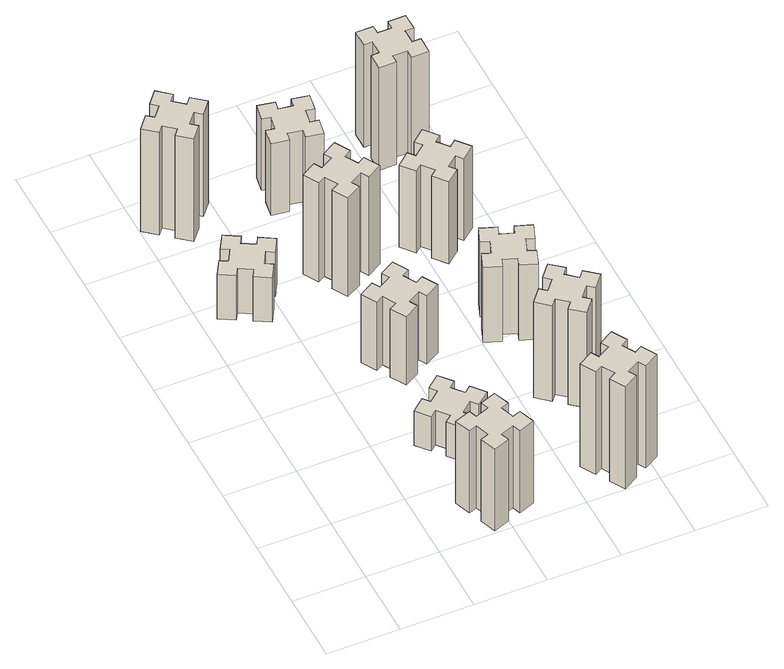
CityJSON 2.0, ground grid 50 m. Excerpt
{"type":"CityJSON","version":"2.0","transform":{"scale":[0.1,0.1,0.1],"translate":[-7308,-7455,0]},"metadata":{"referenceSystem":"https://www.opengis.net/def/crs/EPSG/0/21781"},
"CityObjects":{
"building1":{"type":"Building","attributes":{"class":"1000","function":"1000","usage":"1000","yearOfConstruction":2016,"roofType":"1000","measuredHeight":72,"storeysAboveGround":30,"storeysBelowGround":0},"geometry":[{"type":"Solid","lod":"1","boundaries":[[[[0,1,2,3,4,5,6,7,8,9,10,11,12,13,14,15,16,17,18,19]],[[17,16,20,21]],[[16,15,22,20]],[[15,14,23,22]],[[14,13,24,23]],[[13,12,25,24]],[[12,11,26,25]],[[11,10,27,26]],[[10,9,28,27]],[[9,8,29,28]],[[8,7,30,29]],[[7,6,31,30]],[[6,5,32,31]],[[5,4,33,32]],[[4,3,34,33]],[[3,2,35,34]],[[2,1,36,35]],[[1,0,37,36]],[[0,19,38,37]],[[19,18,39,38]],[[18,17,21,39]],[[24,25,26,27,28,29,30,31,32,33,34,35,36,37,38,39,21,20,22,23]]]]}]},
"building2":{"type":"Building","attributes":{"class":"1000","function":"1000","usage":"1000","yearOfConstruction":2016,"roofType":"1000","measuredHeight":39,"storeysAboveGround":30,"storeysBelowGround":0},"geometry":[{"type":"Solid","lod":"1","boundaries":[[[[40,41,42,43,44,45,46,47,48,49,50,51,52,53,54,55,56,57,58,59]],[[57,56,60,61]],[[56,55,62,60]],[[55,54,63,62]],[[54,53,64,63]],[[53,52,65,64]],[[52,51,66,65]],[[51,50,67,66]],[[50,49,68,67]],[[49,48,69,68]],[[48,47,70,69]],[[47,46,71,70]],[[46,45,72,71]],[[45,44,73,72]],[[44,43,74,73]],[[43,42,75,74]],[[42,41,76,75]],[[41,40,77,76]],[[40,59,78,77]],[[59,58,79,78]],[[58,57,61,79]],[[64,65,66,67,68,69,70,71,72,73,74,75,76,77,78,79,61,60,62,63]]]]}]},
"building3":{"type":"Building","attributes":{"class":"1000","function":"1000","usage":"1000","yearOfConstruction":2016,"roofType":"1000","measuredHeight":90,"storeysAboveGround":30,"storeysBelowGround":0},"geometry":[{"type":"Solid","lod":"1","boundaries":[[[[80,81,82,83,84,85,86,87,88,89,90,91,92,93,94,95,96,97,98,99]],[[97,96,100,101]],[[96,95,102,100]],[[95,94,103,102]],[[94,93,104,103]],[[93,92,105,104]],[[92,91,106,105]],[[91,90,107,106]],[[90,89,108,107]],[[89,88,109,108]],[[88,87,110,109]],[[87,86,111,110]],[[86,85,112,111]],[[85,84,113,112]],[[84,83,114,113]],[[83,82,115,114]],[[82,81,116,115]],[[81,80,117,116]],[[80,99,118,117]],[[99,98,119,118]],[[98,97,101,119]],[[104,105,106,107,108,109,110,111,112,113,114,115,116,117,118,119,101,100,102,103]]]]}]},
"building4":{"type":"Building","attributes":{"class":"1000","function":"1000","usage":"1000","yearOfConstruction":2016,"roofType":"1000","measuredHeight":30,"storeysAboveGround":30,"storeysBelowGround":0},"geometry":[{"type":"Solid","lod":"1","boundaries":[[[[120,121,122,123,124,125,126,127,128,129,130,131,132,133,134,135,136,137,138,139]],[[137,136,140,141]],[[136,135,142,140]],[[135,134,143,142]],[[134,133,144,143]],[[133,132,145,144]],[[132,131,146,145]],[[131,130,147,146]],[[130,129,148,147]],[[129,128,149,148]],[[128,127,150,149]],[[127,126,151,150]],[[126,125,152,151]],[[125,124,153,152]],[[124,123,154,153]],[[123,122,155,154]],[[122,121,156,155]],[[121,120,157,156]],[[120,139,158,157]],[[139,138,159,158]],[[138,137,141,159]],[[144,145,146,147,148,149,150,151,152,153,154,155,156,157,158,159,141,140,142,143]]]]}]},
"building5":{"type":"Building","attributes":{"class":"1000","function":"1000","usage":"1000","yearOfConstruction":2016,"roofType":"1000","measuredHeight":60,"storeysAboveGround":30,"storeysBelowGround":0},"geometry":[{"type":"Solid","lod":"1","boundaries":[[[[160,161,162,163,164,165,166,167,168,169,170,171,172,173,174,175,176,177,178,179]],[[177,176,180,181]],[[176,175,182,180]],[[175,174,183,182]],[[174,173,184,183]],[[173,172,185,184]],[[172,171,186,185]],[[171,170,187,186]],[[170,169,188,187]],[[169,168,189,188]],[[168,167,190,189]],[[167,166,191,190]],[[166,165,192,191]],[[165,164,193,192]],[[164,163,194,193]],[[163,162,195,194]],[[162,161,196,195]],[[161,160,197,196]],[[160,179,198,197]],[[179,178,199,198]],[[178,177,181,199]],[[184,185,186,187,188,189,190,191,192,193,194,195,196,197,198,199,181,180,182,183]]]]}]},
"building6":{"type":"Building","attributes":{"class":"1000","function":"1000","usage":"1000","yearOfConstruction":2016,"roofType":"1000","measuredHeight":87,"storeysAboveGround":30,"storeysBelowGround":0},"geometry":[{"type":"Solid","lod":"1","boundaries":[[[[200,201,202,203,204,205,206,207,208,209,210,211,212,213,214,215,216,217,218,219]],[[217,216,220,221]],[[216,215,222,220]],[[215,214,223,222]],[[214,213,224,223]],[[213,212,225,224]],[[212,211,226,225]],[[211,210,227,226]],[[210,209,228,227]],[[209,208,229,228]],[[208,207,230,229]],[[207,206,231,230]],[[206,205,232,231]],[[205,204,233,232]],[[204,203,234,233]],[[203,202,235,234]],[[202,201,236,235]],[[201,200,237,236]],[[200,219,238,237]],[[219,218,239,238]],[[218,217,221,239]],[[224,225,226,227,228,229,230,231,232,233,234,235,236,237,238,239,221,220,222,223]]]]}]},
"building7":{"type":"Building","attributes":{"class":"1000","function":"1000","usage":"1000","yearOfConstruction":2016,"roofType":"1000","measuredHeight":90,"storeysAboveGround":30,"storeysBelowGround":0},"geometry":[{"type":"Solid","lod":"1","boundaries":[[[[240,241,242,243,244,245,246,247,248,249,250,251,252,253,254,255,256,257,258,259]],[[257,256,260,261]],[[256,255,262,260]],[[255,254,263,262]],[[254,253,264,263]],[[253,252,265,264]],[[252,251,266,265]],[[251,250,267,266]],[[250,249,268,267]],[[249,248,269,268]],[[248,247,270,269]],[[247,246,271,270]],[[246,245,272,271]],[[245,244,273,272]],[[244,243,274,273]],[[243,242,275,274]],[[242,241,276,275]],[[241,240,277,276]],[[240,259,278,277]],[[259,258,279,278]],[[258,257,261,279]],[[264,265,266,267,268,269,270,271,272,273,274,275,276,277,278,279,261,260,262,263]]]]}]},
"building8":{"type":"Building","attributes":{"class":"1000","function":"1000","usage":"1000","yearOfConstruction":2016,"roofType":"1000","measuredHeight":63,"storeysAboveGround":30,"storeysBelowGround":0},"geometry":[{"type":"Solid","lod":"1","boundaries":[[[[280,281,282,283,284,285,286,287,288,289,290,291,292,293,294,295,296,297,298,299]],[[297,296,300,301]],[[296,295,302,300]],[[295,294,303,302]],[[294,293,304,303]],[[293,292,305,304]],[[292,291,306,305]],[[291,290,307,306]],[[290,289,308,307]],[[289,288,309,308]],[[288,287,310,309]],[[287,286,311,310]],[[286,285,312,311]],[[285,284,313,312]],[[284,283,314,313]],[[283,282,315,314]],[[282,281,316,315]],[[281,280,317,316]],[[280,299,318,317]],[[299,298,319,318]],[[298,297,301,319]],[[304,305,306,307,308,309,310,311,312,313,314,315,316,317,318,319,301,300,302,303]]]]}]},
"building9":{"type":"Building","attributes":{"class":"1000","function":"1000","usage":"1000","yearOfConstruction":2016,"roofType":"1000","measuredHeight":84,"storeysAboveGround":30,"storeysBelowGround":0},"geometry":[{"type":"Solid","lod":"1","boundaries":[[[[320,321,322,323,324,325,326,327,328,329,330,331,332,333,334,335,336,337,338,339]],[[337,336,340,341]],[[336,335,342,340]],[[335,334,343,342]],[[334,333,344,343]],[[333,332,345,344]],[[332,331,346,345]],[[331,330,347,346]],[[330,329,348,347]],[[329,328,349,348]],[[328,327,350,349]],[[327,326,351,350]],[[326,325,352,351]],[[325,324,353,352]],[[324,323,354,353]],[[323,322,355,354]],[[322,321,356,355]],[[321,320,357,356]],[[320,339,358,357]],[[339,338,359,358]],[[338,337,341,359]],[[344,345,346,347,348,349,350,351,352,353,354,355,356,357,358,359,341,340,342,343]]]]}]},
"building10":{"type":"Building","attributes":{"class":"1000","function":"1000","usage":"1000","yearOfConstruction":2016,"roofType":"1000","measuredHeight":66,"storeysAboveGround":30,"storeysBelowGround":0},"geometry":[{"type":"Solid","lod":"1","boundaries":[[[[360,361,362,363,364,365,366,367,368,369,370,371,372,373,374,375,376,377,378,379]],[[377,376,380,381]],[[376,375,382,380]],[[375,374,383,382]],[[374,373,384,383]],[[373,372,385,384]],[[372,371,386,385]],[[371,370,387,386]],[[370,369,388,387]],[[369,368,389,388]],[[368,367,390,389]],[[367,366,391,390]],[[366,365,392,391]],[[365,364,393,392]],[[364,363,394,393]],[[363,362,395,394]],[[362,361,396,395]],[[361,360,397,396]],[[360,379,398,397]],[[379,378,399,398]],[[378,377,381,399]],[[384,385,386,387,388,389,390,391,392,393,394,395,396,397,398,399,381,380,382,383]]]]}]},
"building11":{"type":"Building","attributes":{"class":"1000","function":"1000","usage":"1000","yearOfConstruction":2016,"roofType":"1000","measuredHeight":72,"storeysAboveGround":30,"storeysBelowGround":0},"geometry":[{"type":"Solid","lod":"1","boundaries":[[[[400,401,402,403,404,405,406,407,408,409,410,411,412,413,414,415,416,417,418,419]],[[417,416,420,421]],[[416,415,422,420]],[[415,414,423,422]],[[414,413,424,423]],[[413,412,425,424]],[[412,411,426,425]],[[411,410,427,426]],[[410,409,428,427]],[[409,408,429,428]],[[408,407,430,429]],[[407,406,431,430]],[[406,405,432,431]],[[405,404,433,432]],[[404,403,434,433]],[[403,402,435,434]],[[402,401,436,435]],[[401,400,437,436]],[[400,419,438,437]],[[419,418,439,438]],[[418,417,421,439]],[[424,425,426,427,428,429,430,431,432,433,434,435,436,437,438,439,421,420,422,423]]]]}]},
"building12":{"type":"Building","attributes":{"class":"1000","function":"1000","usage":"1000","yearOfConstruction":2016,"roofType":"1000","measuredHeight":90,"storeysAboveGround":30,"storeysBelowGround":0},"geometry":[{"type":"Solid","lod":"1","boundaries":[[[[440,441,442,443,444,445,446,447,448,449,450,451,452,453,454,455,456,457,458,459]],[[457,456,460,461]],[[456,455,462,460]],[[455,454,463,462]],[[454,453,464,463]],[[453,452,465,464]],[[452,451,466,465]],[[451,450,467,466]],[[450,449,468,467]],[[449,448,469,468]],[[448,447,470,469]],[[447,446,471,470]],[[446,445,472,471]],[[445,444,473,472]],[[444,443,474,473]],[[443,442,475,474]],[[442,441,476,475]],[[441,440,477,476]],[[440,459,478,477]],[[459,458,479,478]],[[458,457,461,479]],[[464,465,466,467,468,469,470,471,472,473,474,475,476,477,478,479,461,460,462,463]]]]}]}
},
"vertices":[
[976,115,0],[1070,149,0],[1090,93,0],[1203,134,0],[1162,247,0],[1106,226,0],[1072,320,0],[1128,340,0],[1087,453,0],[974,412,0],[995,356,0],[901,322,0],[880,378,0],[767,337,0],[809,224,0],[865,245,0],[899,151,0],[843,130,0],[884,17,0],[997,59,0],[899,151,720],[843,130,720],[865,245,720],[809,224,720],[767,337,720],[880,378,720],[901,322,720],[995,356,720],[974,412,720],[1087,453,720],[1128,340,720],[1072,320,720],[1106,226,720],[1162,247,720],[1203,134,720],[1090,93,720],[1070,149,720],[976,115,720],[997,59,720],[884,17,720],
[416,2357,0],[466,2444,0],[518,2414,0],[578,2518,0],[474,2578,0],[444,2526,0],[357,2576,0],[387,2628,0],[283,2688,0],[223,2584,0],[275,2554,0],[225,2467,0],[173,2497,0],[113,2393,0],[217,2333,0],[247,2385,0],[334,2335,0],[304,2283,0],[408,2223,0],[468,2327,0],[334,2335,390],[304,2283,390],[247,2385,390],[217,2333,390],[113,2393,390],[173,2497,390],[225,2467,390],[275,2554,390],[223,2584,390],[283,2688,390],[387,2628,390],[357,2576,390],[444,2526,390],[474,2578,390],[578,2518,390],[518,2414,390],[466,2444,390],[416,2357,390],[468,2327,390],[408,2223,390],
[136,3243,0],[213,3179,0],[174,3133,0],[266,3056,0],[343,3148,0],[297,3186,0],[362,3263,0],[408,3224,0],[485,3316,0],[393,3393,0],[354,3347,0],[278,3412,0],[316,3458,0],[224,3535,0],[147,3443,0],[193,3404,0],[129,3328,0],[83,3366,0],[6,3274,0],[98,3197,0],[129,3328,900],[83,3366,900],[193,3404,900],[147,3443,900],[224,3535,900],[316,3458,900],[278,3412,900],[354,3347,900],[393,3393,900],[485,3316,900],[408,3224,900],[362,3263,900],[297,3186,900],[343,3148,900],[266,3056,900],[174,3133,900],[213,3179,900],[136,3243,900],[98,3197,900],[6,3274,900],
[953,992,0],[876,927,0],[838,973,0],[746,896,0],[823,804,0],[869,843,0],[933,766,0],[887,728,0],[964,636,0],[1056,713,0],[1018,759,0],[1094,823,0],[1133,777,0],[1225,854,0],[1148,946,0],[1102,908,0],[1037,984,0],[1083,1023,0],[1006,1115,0],[914,1038,0],[1037,984,300],[1083,1023,300],[1102,908,300],[1148,946,300],[1225,854,300],[1133,777,300],[1094,823,300],[1018,759,300],[1056,713,300],[964,636,300],[887,728,300],[933,766,300],[869,843,300],[823,804,300],[746,896,300],[838,973,300],[876,927,300],[953,992,300],[914,1038,300],[1006,1115,300],
[865,1604,0],[915,1517,0],[863,1487,0],[923,1383,0],[1027,1443,0],[997,1495,0],[1084,1545,0],[1114,1493,0],[1218,1553,0],[1158,1657,0],[1106,1627,0],[1056,1714,0],[1108,1744,0],[1048,1848,0],[944,1788,0],[974,1736,0],[887,1686,0],[857,1738,0],[753,1678,0],[813,1574,0],[887,1686,600],[857,1738,600],[974,1736,600],[944,1788,600],[1048,1848,600],[1108,1744,600],[1056,1714,600],[1106,1627,600],[1158,1657,600],[1218,1553,600],[1114,1493,600],[1084,1545,600],[997,1495,600],[1027,1443,600],[923,1383,600],[863,1487,600],[915,1517,600],[865,1604,600],[813,1574,600],[753,1678,600],
[865,2444,0],[915,2357,0],[863,2327,0],[923,2223,0],[1027,2283,0],[997,2335,0],[1084,2385,0],[1114,2333,0],[1218,2393,0],[1158,2497,0],[1106,2467,0],[1056,2554,0],[1108,2584,0],[1048,2688,0],[944,2628,0],[974,2576,0],[887,2526,0],[857,2578,0],[753,2518,0],[813,2414,0],[887,2526,870],[857,2578,870],[974,2576,870],[944,2628,870],[1048,2688,870],[1108,2584,870],[1056,2554,870],[1106,2467,870],[1158,2497,870],[1218,2393,870],[1114,2333,870],[1084,2385,870],[997,2335,870],[1027,2283,870],[923,2223,870],[863,2327,870],[915,2357,870],[865,2444,870],[813,2414,870],[753,2518,870],
[1837,115,0],[1924,165,0],[1954,113,0],[2058,173,0],[1998,277,0],[1946,247,0],[1896,334,0],[1948,364,0],[1888,468,0],[1784,408,0],[1814,356,0],[1727,306,0],[1697,358,0],[1593,298,0],[1653,194,0],[1705,224,0],[1755,137,0],[1703,107,0],[1763,3,0],[1867,63,0],[1755,137,900],[1703,107,900],[1705,224,900],[1653,194,900],[1593,298,900],[1697,358,900],[1727,306,900],[1814,356,900],[1784,408,900],[1888,468,900],[1948,364,900],[1896,334,900],[1946,247,900],[1998,277,900],[2058,173,900],[1954,113,900],[1924,165,900],[1837,115,900],[1867,63,900],[1763,3,900],
[886,3264,0],[868,3165,0],[809,3176,0],[788,3057,0],[907,3037,0],[917,3096,0],[1015,3078,0],[1005,3019,0],[1123,2998,0],[1144,3117,0],[1085,3127,0],[1102,3225,0],[1161,3215,0],[1182,3333,0],[1064,3354,0],[1054,3295,0],[955,3312,0],[966,3371,0],[847,3392,0],[827,3274,0],[955,3312,630],[966,3371,630],[1054,3295,630],[1064,3354,630],[1182,3333,630],[1161,3215,630],[1102,3225,630],[1085,3127,630],[1144,3117,630],[1123,2998,630],[1005,3019,630],[1015,3078,630],[917,3096,630],[907,3037,630],[788,3057,630],[809,3176,630],[868,3165,630],[886,3264,630],[827,3274,630],[847,3392,630],
[1877,866,0],[1942,943,0],[1988,904,0],[2065,996,0],[1973,1073,0],[1934,1027,0],[1858,1092,0],[1896,1138,0],[1804,1215,0],[1727,1123,0],[1773,1084,0],[1709,1008,0],[1663,1046,0],[1586,954,0],[1678,877,0],[1716,923,0],[1793,859,0],[1754,813,0],[1846,736,0],[1923,828,0],[1793,859,840],[1754,813,840],[1716,923,840],[1678,877,840],[1586,954,840],[1663,1046,840],[1709,1008,840],[1773,1084,840],[1727,1123,840],[1804,1215,840],[1896,1138,840],[1858,1092,840],[1934,1027,840],[1973,1073,840],[2065,996,840],[1988,904,840],[1942,943,840],[1877,866,840],[1923,828,840],[1846,736,840],
[1812,1531,0],[1846,1625,0],[1902,1604,0],[1943,1717,0],[1830,1758,0],[1810,1702,0],[1716,1736,0],[1737,1792,0],[1624,1833,0],[1583,1720,0],[1639,1700,0],[1605,1606,0],[1549,1627,0],[1507,1514,0],[1620,1473,0],[1641,1529,0],[1735,1495,0],[1714,1439,0],[1827,1397,0],[1868,1510,0],[1735,1495,660],[1714,1439,660],[1641,1529,660],[1620,1473,660],[1507,1514,660],[1549,1627,660],[1605,1606,660],[1639,1700,660],[1583,1720,660],[1624,1833,660],[1737,1792,660],[1716,1736,660],[1810,1702,660],[1830,1758,660],[1943,1717,660],[1902,1604,660],[1846,1625,660],[1812,1531,660],[1868,1510,660],[1827,1397,660],
[1509,2423,0],[1573,2346,0],[1527,2308,0],[1604,2216,0],[1696,2293,0],[1658,2339,0],[1734,2403,0],[1773,2357,0],[1865,2434,0],[1788,2526,0],[1742,2488,0],[1677,2564,0],[1723,2603,0],[1646,2695,0],[1554,2618,0],[1593,2572,0],[1516,2507,0],[1478,2553,0],[1386,2476,0],[1463,2384,0],[1516,2507,720],[1478,2553,720],[1593,2572,720],[1554,2618,720],[1646,2695,720],[1723,2603,720],[1677,2564,720],[1742,2488,720],[1788,2526,720],[1865,2434,720],[1773,2357,720],[1734,2403,720],[1658,2339,720],[1696,2293,720],[1604,2216,720],[1527,2308,720],[1573,2346,720],[1509,2423,720],[1463,2384,720],[1386,2476,720],
[1675,3185,0],[1775,3185,0],[1775,3125,0],[1895,3125,0],[1895,3245,0],[1835,3245,0],[1835,3345,0],[1895,3345,0],[1895,3465,0],[1775,3465,0],[1775,3405,0],[1675,3405,0],[1675,3465,0],[1555,3465,0],[1555,3345,0],[1615,3345,0],[1615,3245,0],[1555,3245,0],[1555,3125,0],[1675,3125,0],[1615,3245,900],[1555,3245,900],[1615,3345,900],[1555,3345,900],[1555,3465,900],[1675,3465,900],[1675,3405,900],[1775,3405,900],[1775,3465,900],[1895,3465,900],[1895,3345,900],[1835,3345,900],[1835,3245,900],[1895,3245,900],[1895,3125,900],[1775,3125,900],[1775,3185,900],[1675,3185,900],[1675,3125,900],[1555,3125,900]
]}
